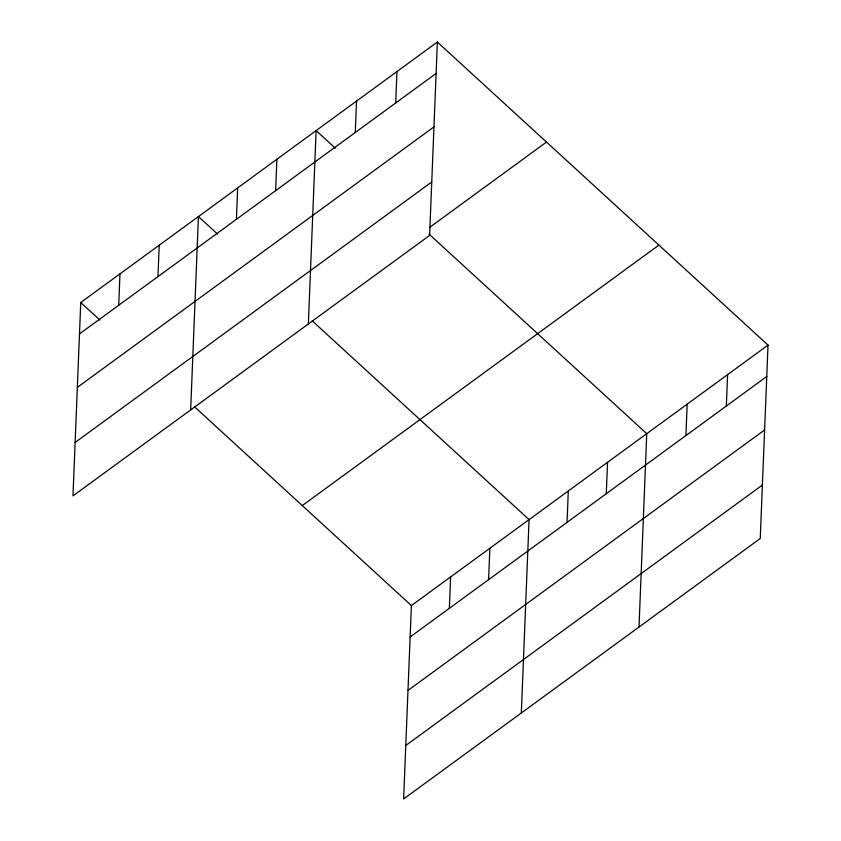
<?xml version="1.0" encoding="UTF-8"?>
<svg xmlns="http://www.w3.org/2000/svg" width="841" height="841" viewBox="0 0 841 841"><rect width="100%" height="100%" fill="white"/><g stroke="black" fill="none" stroke-linecap="round" stroke-linejoin="round"><path stroke-width="1.26" d="M80.747 302.518L72.978 495.885L429.604 235.427L437.373 42.05L80.747 302.518L99.89 320.064M118.718 305.262L119.979 273.861M157.95 276.615L159.212 245.215M190.665 409.935L198.434 216.558L217.577 234.113M236.405 219.312L237.667 187.911M275.627 190.655L276.889 159.264M308.353 323.985L316.121 130.607L335.265 148.153M355.28 132.489L356.542 101.088M395.701 102.97L396.963 71.569M194.544 406.823L411.396 605.573L403.627 798.95L760.253 538.482L768.022 345.115L437.373 42.05M449.357 608.327L450.618 576.926M488.589 579.67L489.851 548.279M521.315 713L529.073 519.622L312.232 320.863M567.044 522.366L568.306 490.976M606.277 493.72L607.538 462.319M639.002 627.039L646.761 433.672L428.984 234.05M685.92 435.554L687.181 404.153M726.34 406.024L727.602 374.634M79.485 333.919L436.111 73.451M77.34 387.365L433.967 126.896M75.133 442.44L431.759 181.971M429.383 227.596L546.482 142.055M302.276 505.567L658.902 245.099M411.396 605.573L768.022 345.115M410.135 636.973L766.761 376.505M407.98 690.429L764.606 429.961M405.772 745.494L762.398 485.036"/></g></svg>
